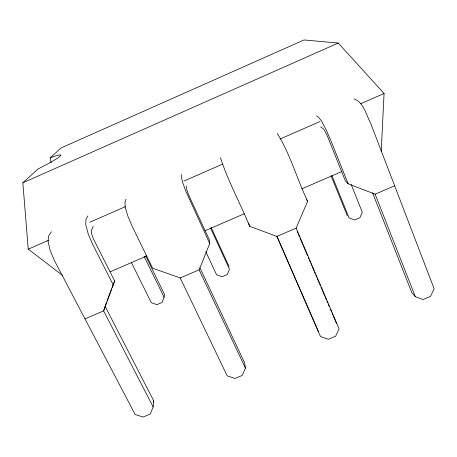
<?xml version="1.0" encoding="UTF-8"?>
<svg xmlns="http://www.w3.org/2000/svg" width="457" height="457" viewBox="0 0 457 457"><rect width="100%" height="100%" fill="white"/><g stroke="black" fill="none" stroke-linecap="round" stroke-linejoin="round"><path stroke-width="0.69" d="M186.707 185.982L186.645 188.524A9.157 0.857 66.4 0 0 190.403 198.789L209.415 239.965L209.729 243.547L199.132 269.83L180.218 277.959L152.627 268.19L132.479 226.94L127.977 216.458L125.212 207.358L124.927 202.194L126.058 199.235M381.195 151.741L384.074 93.502L338.22 43.061L304.036 39.953L61.067 147.965L50.201 157.871L51.075 162.721M181.697 174.568L181.52 177.419L182.594 182.257L185.85 191.192L209.729 243.547M153.146 406.907L153.746 400.915L105.07 306.241L103.63 310.874L153.146 406.907L150.256 414.031L143.064 417.047L135.146 414.476L54.577 260.873L50.133 250.442L48.019 241.125L48.785 235.532L51.424 231.716M131.427 262.569L151.324 302.728L156.934 304.676L162.041 302.488L164.109 297.244L164.411 294.217L145.686 255.903M85.002 318.883L103.63 310.874L114.627 280.895L94.296 240.673A9.089 2.165 66.1 0 1 91.469 230.094L93.239 226.512M105.321 305.573L106.578 302.237M107.081 300.906L111.611 288.898M112.114 287.567L114.627 280.895M153.226 402.194L153.746 400.915M220.474 157.579C227.957 181.315 240.371 203.268 249.631 226.329L276.913 236.4L296.125 228.146L307.63 201.297C296.97 179.013 290.372 154.426 277.262 133.404M199.903 267.779L244.546 362.709L245.42 368.125L242.279 375.391L234.984 378.453L227.146 375.803L180.218 277.959M87.875 215.841L85.99 219.24L85.739 224.627L88.167 233.835L92.64 244.295L113.342 285.139M62.66 275.474L28.248 249.168L22.85 182.794L38.125 168.873A35.869 2.862 -25.2 0 0 60.067 156.271A35.869 2.862 -25.2 0 0 50.201 157.871M22.85 182.794L338.22 43.061M28.248 249.168L48.528 240.296M89.732 222.268L125.709 206.53M183.925 181.063L222.513 164.183M280.078 139.002L319.974 121.545M360.527 103.808L384.074 93.502M110.137 271.818L146.788 255.96M205.027 230.756L244.289 213.767M301.877 188.844L341.796 171.569M320.631 126.823L323.31 128.828A9.26 1.057 66.7 0 1 328.429 138.631L345.503 181.195L348.165 183.805L375.128 194.191L394.642 185.799M372.546 192.745L411.683 292.383L415.322 296.713L422.982 299.529L430.5 296.37L434.15 288.795L370.638 123.207C366.143 114.85 363.909 102.568 354.072 98.855M316.627 115.924L318.7 117.352L321.728 121.396L326.189 129.919L330.834 140.539L348.165 183.805M306.447 199.56L307.63 201.297M144.081 256.32L164.109 297.244M199.132 269.83L245.42 368.125M205.804 251.641L216.555 274.76L222.119 276.748L227.283 274.531L229.477 269.219L210.551 227.997M211.174 227.557L229.037 266.494M276.896 236.212L318.443 331.616M276.913 236.4L320.528 336.552L328.28 339.288L335.684 336.175L339.077 328.76L296.125 228.146M297.164 231.385L298.01 233.356M298.57 234.67L299.409 236.635M299.969 237.948L303.054 245.169M303.614 246.483L307.538 255.674M308.378 257.639L308.938 258.953M309.498 260.267L310.337 262.238M310.903 263.552L311.743 265.517M312.302 266.831L313.982 270.773M314.542 272.081L315.387 274.051M315.947 275.365L316.787 277.336M317.347 278.644L319.032 282.586M319.592 283.9L320.431 285.865M320.991 287.179L324.916 296.37M325.475 297.684L326.315 299.655M326.875 300.963L327.72 302.934M328.28 304.248L329.12 306.219M330.52 309.498L331.359 311.468M331.925 312.782L332.765 314.747M333.324 316.061L336.409 323.282M331.051 175.751L347.28 215.761M332.05 175.854L349.102 217.92L354.575 219.994L359.848 217.738L362.298 212.265L351.233 184.565M375.128 194.191L415.322 296.713M248.642 223.022L249.631 226.329"/></g></svg>
